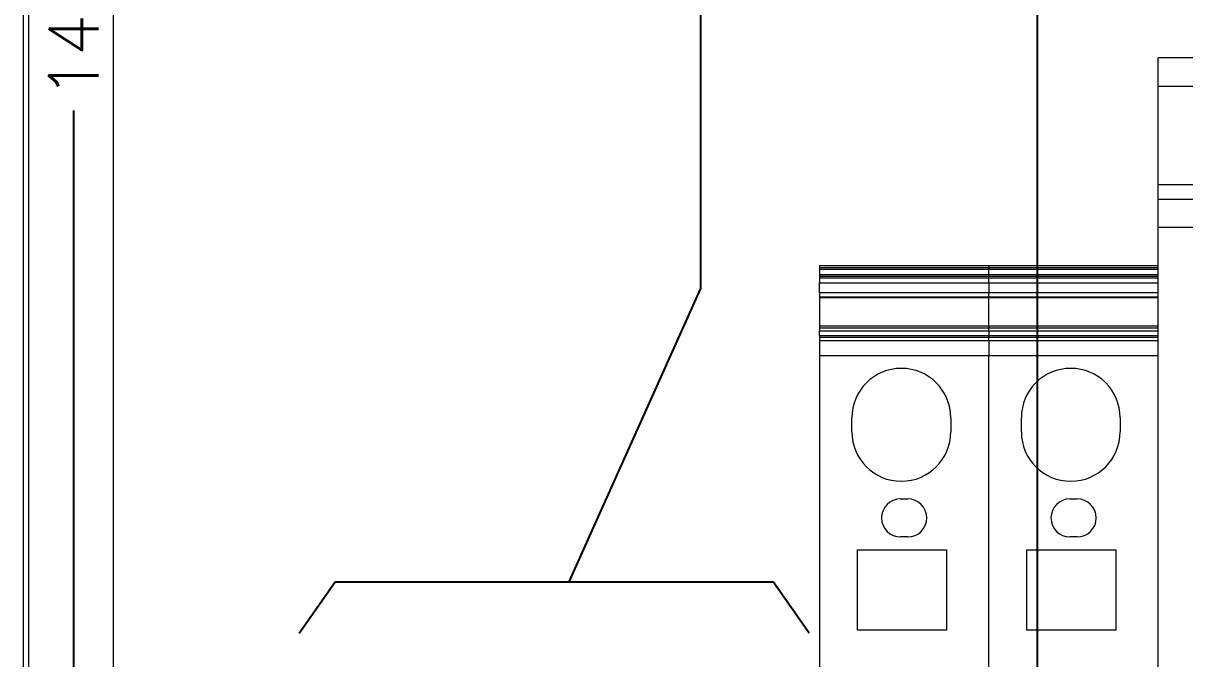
# Model space of a CAD drawing. Extents: x 4137 to 28680, y 2446 to 6814.
# Drawn here: x 5365.9 to 5448.2, y 3096.8 to 3141.8 of the extents above; entities that cross this region are included whole.
import ezdxf

# ---------------------------------------------------------------- set-up
doc = ezdxf.new("R2010")
doc.units = 0
doc.header["$LTSCALE"] = 0.5
doc.layers.get('0').update_dxf_attribs({"linetype": 'CONTINUOUS'})
doc.layers.get('DEFPOINTS').update_dxf_attribs({"linetype": 'CONTINUOUS'})
doc.layers.add('DIM', color=5, linetype='CONTINUOUS')
doc.styles.get("Standard").update_dxf_attribs({"font": 'simplex.shx'})
doc.dimstyles.new('YP115', dxfattribs={"dimscale": 0, "dimtxt": 37.5, "dimasz": 37.5, "dimexe": 0.5, "dimexo": 37.5, "dimgap": 22.5, "dimtad": 0, "dimtoh": 1, "dimdec": 1, "dimzin": 0, "dimdsep": 46, "dimtxsty": 'Standard', "dimcen": 0, "dimdle": 1.25, "dimadec": 0, "dimazin": 0, "dimtfac": 0.75, "dimtdec": 1, "dimtofl": 0, "dimtmove": 2, "dimatfit": 3, "dimfxl": 1, "dimtolj": 1, "dimtzin": 0, "dimarcsym": 0})

# ---------------------------------------------------------------- blocks, each defined once
blk = doc.blocks.new('*D20')
at = {"layer": 'DEFPOINTS', "color": 0, "transparency": 16777216}
for p in [(5384.332, 3214.444), (5369.512, 3071.944), (5378.332, 3071.944)]:
    blk.add_point(p, dxfattribs=at)
at = {"layer": 'DIM', "color": 0, "lineweight": -2, "transparency": 16777216}
for p, q in [((5383.332, 3214.444), (5368.512, 3214.444)), ((5369.512, 3210.944), (5369.512, 3150.761)), ((5369.512, 3075.444), (5369.512, 3135.628)), ((5377.332, 3071.944), (5368.512, 3071.944))]:
    blk.add_line(p, q, dxfattribs=at)
at = {"layer": 'DIM', "color": 0, "transparency": 16777216}
for points in [[(5368.928, 3210.944), (5370.095, 3210.944), (5369.512, 3214.444)], [(5368.928, 3075.444), (5370.095, 3075.444), (5369.512, 3071.944)]]:
    blk.add_solid(points, dxfattribs=at)
at = {"layer": 'DIM', "color": 0, "transparency": 16777216, "insert": (5369.512, 3143.194), "char_height": 3.5, "attachment_point": 5, "rotation": 90}
blk.add_mtext('\\A1;142.5', dxfattribs=at)

msp = doc.modelspace()

# ---------------------------------------------------------------- linework, layer by layer
at = {"color": 7, "linetype": 'Continuous', "lineweight": 15}
for p, q in [((5365.94, 3239.336), (5365.94, 2964.552)), ((5366.332, 2964.944), (5366.332, 3238.944)), ((5372.332, 2992.444), (5372.332, 3156.944)), ((5471.422, 3139.344), (5446.332, 3139.344)), ((5446.332, 3137.344), (5446.332, 3139.344)), ((5446.332, 3137.344), (5471.422, 3137.344)), ((5446.332, 3130.344), (5446.332, 3137.344)), ((5471.422, 3130.344), (5446.332, 3130.344)), ((5446.332, 3129.344), (5446.332, 3130.344)), ((5446.332, 3129.344), (5471.422, 3129.344)), ((5446.332, 3127.344), (5446.332, 3129.344)), ((5446.332, 3027.344), (5446.332, 3127.344)), ((5446.332, 3127.344), (5471.422, 3127.344)), ((5422.332, 3124.644), (5434.332, 3124.644)), ((5422.332, 3124.644), (5422.332, 3124.498)), ((5434.332, 3124.644), (5434.332, 3124.498)), ((5434.332, 3124.644), (5446.332, 3124.644)), ((5422.332, 3124.498), (5434.332, 3124.498)), ((5422.332, 3124.498), (5422.332, 3124.379)), ((5422.332, 3124.379), (5434.332, 3124.379)), ((5422.332, 3124.379), (5422.332, 3123.993)), ((5422.332, 3123.993), (5434.332, 3123.993)), ((5422.332, 3123.993), (5422.332, 3123.875)), ((5422.332, 3123.875), (5434.332, 3123.875)), ((5422.332, 3123.875), (5422.332, 3123.764)), ((5422.332, 3123.764), (5434.332, 3123.764)), ((5422.332, 3123.764), (5422.332, 3123.414)), ((5434.332, 3124.379), (5434.332, 3124.498)), ((5434.332, 3124.498), (5446.332, 3124.498)), ((5434.332, 3123.993), (5434.332, 3124.379)), ((5434.332, 3124.379), (5446.332, 3124.379)), ((5434.332, 3123.875), (5434.332, 3123.993)), ((5434.332, 3123.993), (5446.332, 3123.993)), ((5434.332, 3123.764), (5434.332, 3123.875)), ((5434.332, 3123.875), (5446.332, 3123.875)), ((5434.332, 3123.764), (5446.332, 3123.764)), ((5434.332, 3123.414), (5434.332, 3123.764)), ((5422.332, 3123.414), (5434.332, 3123.414)), ((5422.332, 3122.707), (5422.332, 3123.414)), ((5434.332, 3123.414), (5434.332, 3122.707)), ((5434.332, 3123.414), (5446.332, 3123.414)), ((5434.332, 3122.707), (5422.332, 3122.707)), ((5422.332, 3122.707), (5422.332, 3122.38)), ((5434.332, 3122.38), (5422.332, 3122.38)), ((5422.332, 3122.38), (5422.332, 3122.35)), ((5434.332, 3122.35), (5422.332, 3122.35)), ((5422.332, 3122.35), (5422.332, 3120.359)), ((5434.332, 3122.38), (5434.332, 3122.707)), ((5446.332, 3122.707), (5434.332, 3122.707)), ((5446.332, 3122.38), (5434.332, 3122.38)), ((5434.332, 3122.38), (5434.332, 3122.35)), ((5434.332, 3120.359), (5434.332, 3122.35)), ((5446.332, 3122.35), (5434.332, 3122.35)), ((5422.332, 3120.359), (5434.332, 3120.359)), ((5422.332, 3120.359), (5422.332, 3120.224)), ((5422.332, 3120.224), (5434.332, 3120.224)), ((5422.332, 3120.224), (5422.332, 3119.998)), ((5422.332, 3119.998), (5434.332, 3119.998)), ((5422.332, 3119.649), (5422.332, 3119.998)), ((5434.332, 3119.649), (5422.332, 3119.649)), ((5422.332, 3119.649), (5422.332, 3119.532)), ((5434.332, 3120.359), (5434.332, 3120.224)), ((5434.332, 3120.359), (5446.332, 3120.359)), ((5434.332, 3119.998), (5434.332, 3120.224)), ((5434.332, 3120.224), (5446.332, 3120.224)), ((5434.332, 3119.998), (5434.332, 3119.649)), ((5434.332, 3119.998), (5446.332, 3119.998)), ((5446.332, 3119.649), (5434.332, 3119.649)), ((5434.332, 3119.532), (5434.332, 3119.649)), ((5434.332, 3119.532), (5422.332, 3119.532)), ((5422.332, 3119.532), (5422.332, 3119.284)), ((5434.332, 3119.284), (5422.332, 3119.284)), ((5422.332, 3119.284), (5422.332, 3118.223)), ((5434.332, 3119.284), (5434.332, 3119.532)), ((5446.332, 3119.532), (5434.332, 3119.532)), ((5434.332, 3119.284), (5434.332, 3118.223)), ((5446.332, 3119.284), (5434.332, 3119.284)), ((5434.332, 3118.223), (5422.332, 3118.223)), ((5422.332, 3118.223), (5422.332, 3076.944)), ((5434.332, 3076.944), (5434.332, 3118.223)), ((5446.332, 3118.223), (5434.332, 3118.223)), ((5424.632, 3112.844), (5424.632, 3113.844)), ((5431.632, 3113.844), (5431.632, 3112.844)), ((5436.632, 3112.844), (5436.632, 3113.844)), ((5443.632, 3113.844), (5443.632, 3112.844)), ((5428.082, 3108.094), (5428.582, 3108.094)), ((5440.082, 3108.094), (5440.582, 3108.094)), ((5428.582, 3105.394), (5428.082, 3105.394)), ((5440.582, 3105.394), (5440.082, 3105.394)), ((5425.032, 3104.494), (5431.332, 3104.494)), ((5425.032, 3098.794), (5425.032, 3104.494)), ((5431.332, 3104.494), (5431.332, 3098.794)), ((5437.032, 3098.794), (5437.032, 3104.494)), ((5437.032, 3104.494), (5443.332, 3104.494)), ((5443.332, 3104.494), (5443.332, 3098.794)), ((5431.332, 3098.794), (5425.032, 3098.794)), ((5443.332, 3098.794), (5437.032, 3098.794))]:
    msp.add_line(p, q, dxfattribs=at)
for centre, radius, start, end in [((5428.132, 3113.844), 3.5, 0, 180), ((5440.132, 3113.844), 3.5, 0, 180), ((5428.132, 3112.844), 3.5, 180, 0), ((5440.132, 3112.844), 3.5, 180, 0), ((5428.082, 3106.744), 1.35, 90, 270), ((5428.582, 3106.744), 1.35, 270, 90), ((5440.082, 3106.744), 1.35, 90, 270), ((5440.582, 3106.744), 1.35, 270, 90)]:
    msp.add_arc(centre, radius, start, end, dxfattribs=at)
at = {"layer": 'DIM'}
for p, q in [((5413.905, 3283.159), (5413.905, 3122.945)), ((5437.752, 3283.159), (5437.752, 3087.27)), ((5404.612, 3102.217), (5413.905, 3122.945)), ((5385.472, 3098.571), (5388.033, 3102.217)), ((5388.033, 3102.217), (5419.049, 3102.217)), ((5421.61, 3098.571), (5419.049, 3102.217))]:
    msp.add_line(p, q, dxfattribs=at)

# ---------------------------------------------------------------- dimensions: what is measured, and where the dimension line sits
dim = msp.add_linear_dim(base=(5369.512, 3071.944), p1=(5384.332, 3214.444), p2=(5378.332, 3071.944), angle=90, dimstyle='YP115', override={"dimscale": 1, "dimtxt": 3.5, "dimasz": 3.5, "dimexe": 1, "dimexo": 1, "dimgap": 0.9, "dimtoh": 0, "dimdle": 1.3}, dxfattribs=at)
dim.commit()
dim.dimension.update_dxf_attribs({"geometry": '*D20', "text_midpoint": (5369.512, 3143.194)})

doc.saveas('drawing.dxf')
